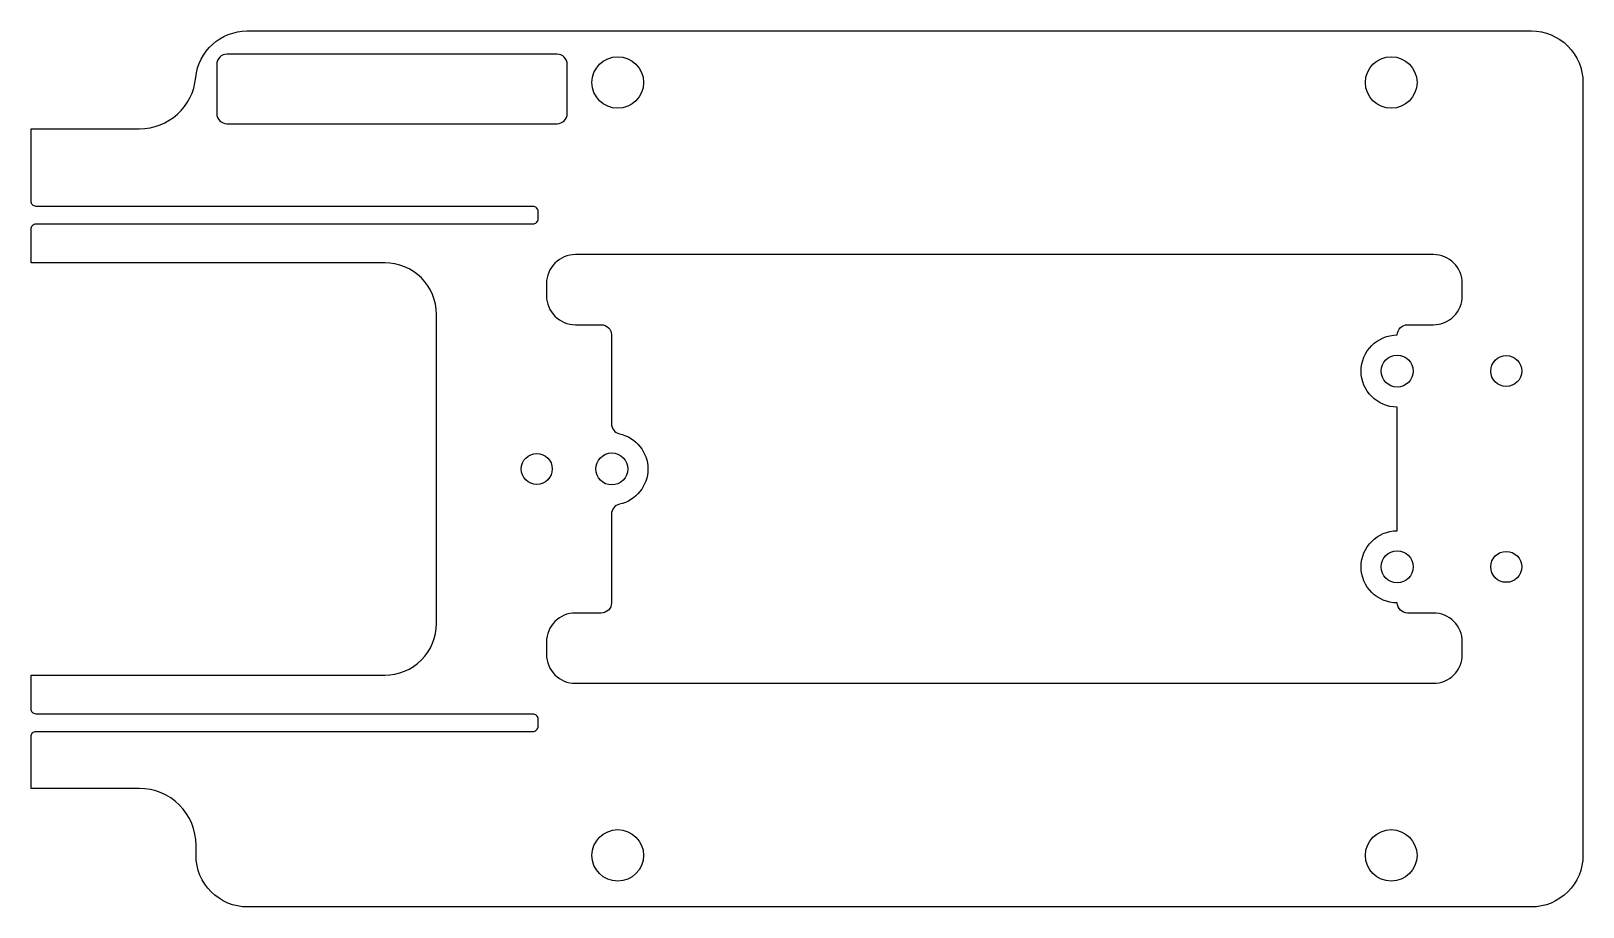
# Model space of a CAD drawing. Header units: millimetres. Extents: x -23 to 127, y -94 to -9.
import ezdxf

# ---------------------------------------------------------------- set-up
doc = ezdxf.new("R2010")
doc.units = ezdxf.units.MM
doc.layers.get('0').update_dxf_attribs({"linetype": 'CONTINUOUS'})

msp = doc.modelspace()

# ---------------------------------------------------------------- linework, layer by layer
for points in [[(122.48, -8.78, -0.414214), (127.48, -13.78), (127.48, -88.78, -0.414214), (122.48, -93.78), (-2, -93.78, -0.414214), (-7, -88.78), (-7, -87.78, 0.414214), (-12.5, -82.28), (-23, -82.28), (-23, -77.25, -0.414214), (-22.5, -76.75), (25.67, -76.75, 0.414214), (26.17, -76.25), (26.17, -75.56, 0.414214), (25.67, -75.06), (-22.5, -75.06, -0.414214), (-23, -74.56), (-23, -71.28), (11.31, -71.28, 0.414214), (16.31, -66.28), (16.31, -36.28, 0.414214), (11.31, -31.28), (-23, -31.28), (-23, -28, -0.414214), (-22.5, -27.5), (25.67, -27.5, 0.414214), (26.17, -27), (26.17, -26.3, 0.414214), (25.67, -25.8), (-22.5, -25.8, -0.414214), (-23, -25.3), (-23, -18.28), (-12.5, -18.28, 0.386402), (-7.03, -13.3, -0.386402), (-2.05, -8.78)], [(29, -16.78), (29, -12.03, 0.414214), (28, -11.03), (-4, -11.03, 0.414214), (-5, -12.03), (-5, -16.78, 0.414214), (-4, -17.78), (28, -17.78, 0.414214)], [(115.78, -69.28), (115.78, -68.06, 0.414214), (112.98, -65.26), (110.48, -65.26, -0.409084), (109.48, -64.28), (109.47, -64.28, -1), (109.47, -57.28), (109.48, -57.28), (109.48, -45.28), (109.47, -45.28, -0.999997), (109.47, -38.28), (109.48, -38.28), (109.48, -38.28, -0.414214), (110.48, -37.28), (112.98, -37.28, 0.414214), (115.78, -34.48), (115.78, -33.28, 0.414214), (112.98, -30.48), (29.78, -30.48, 0.414214), (26.98, -33.28), (26.98, -34.48, 0.414214), (29.78, -37.28), (32.28, -37.28, -0.414214), (33.28, -38.28), (33.28, -46.89, 0.351695), (34.07, -47.87, -0.802673), (34.07, -54.7, 0.351695), (33.28, -55.68), (33.28, -64.26, -0.414214), (32.28, -65.26), (29.78, -65.26, 0.414214), (26.98, -68.06), (26.98, -69.28, 0.414214), (29.78, -72.08), (112.98, -72.08, 0.414214)]]:
    msp.add_lwpolyline(points, format="xyb", close=True)
for centre, radius in [((33.89, -13.78), 2.5), ((108.89, -13.78), 2.5), ((109.47, -41.78), 1.55), ((120.04, -41.78), 1.5), ((26.04, -51.28), 1.5), ((33.31, -51.28), 1.55), ((109.47, -60.78), 1.55), ((120.04, -60.78), 1.5), ((33.89, -88.78), 2.5), ((108.89, -88.78), 2.5)]:
    msp.add_circle(centre, radius)

doc.saveas('drawing.dxf')
